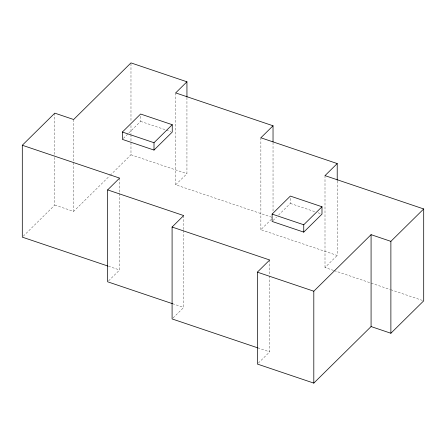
<?xml version="1.0" encoding="UTF-8"?>
<svg xmlns="http://www.w3.org/2000/svg" width="446" height="446" viewBox="0 0 446 446"><rect width="100%" height="100%" fill="white"/><g stroke="black" fill="none" stroke-linecap="round" stroke-linejoin="round"><path stroke-width="0.33" stroke-dasharray="2.23 1.67" d="M23.287 236.174L54.813 205.049L54.813 155.621M123.364 138.416L128.292 133.549M128.782 133.059L140.613 121.379L140.613 115.363M54.813 205.049L73.635 211.404L109.727 175.774M110.218 175.289L130.979 154.79L130.979 141.56M271.72 217.23L175.679 184.8L186.941 173.684L186.941 97.797M108.601 280.852L119.6 269.992L119.6 193.413M337.215 180.97L337.215 255.458L260.871 229.684L271.575 219.114M173.054 317.976L183.696 307.472L183.696 230.197M273.103 220.469L276.553 217.063M278.521 215.117L290.357 203.437L290.357 198.091M333.552 270.41L325 267.522L337.215 255.458M258.351 363.077L269.691 351.883L269.691 276.002M140.613 121.379L165.656 129.836M166.313 130.059L170.93 131.615M290.357 203.437L315.394 211.889M318.031 212.781L321.326 213.89M130.979 154.79L186.941 173.684M334.21 270.633L390.144 289.515M390.802 289.738L422.384 300.403M108.423 266.223L119.6 269.992M172.552 303.709L183.696 307.472M257.821 347.88L269.691 351.883M325 175.629L325 267.522M273.036 142.486L273.036 212.101M269.691 259.99L269.691 275.305M260.871 137.786L260.871 229.684M183.696 215.574L183.696 229.5M175.679 92.907L175.679 184.8M130.979 63.588L130.979 122.07M130.979 125.549L130.979 133.9M130.979 134.597L130.979 140.864M119.6 178.099L119.6 192.717M73.635 119.506L73.635 161.976M73.635 162.673L73.635 211.404M54.813 113.15L54.813 154.924"/><path stroke-width="0.67" d="M107.765 266L22.3 237.144L22.3 145.251L54.813 113.15L73.635 119.506L130.979 62.892L186.941 81.785L186.941 97.1M122.377 132.038L140.613 114.031L172.245 124.707L172.245 132.061L154.004 150.068L122.377 139.386L122.377 132.038L154.004 142.714L172.245 124.707M186.941 81.785L175.679 92.907L273.036 125.778L273.036 141.789M172.552 303.709L107.648 281.794L107.648 189.896L119.6 178.099L22.3 145.251M273.036 125.778L260.871 137.786L337.215 163.565L337.215 180.273M257.821 347.88L172.089 318.935L172.089 227.036L183.696 215.574L107.648 189.896M272.116 214.091L290.357 196.084L321.984 206.76L321.984 214.113L303.748 232.121L272.116 221.445L272.116 214.091L303.748 224.767L321.984 206.76M337.215 163.565L325 175.629L423.7 208.951L423.7 300.849L390.88 333.251L371.078 326.561L313.806 383.108L257.364 364.053L257.364 272.155L269.691 259.99L172.089 227.036M313.806 383.108L313.806 291.21L371.078 234.668L390.88 241.353L423.7 208.951M257.364 272.155L313.806 291.21M390.88 241.353L390.88 333.251M371.078 234.668L371.078 326.561M303.748 224.767L303.748 232.121M154.004 142.714L154.004 150.068"/></g></svg>
